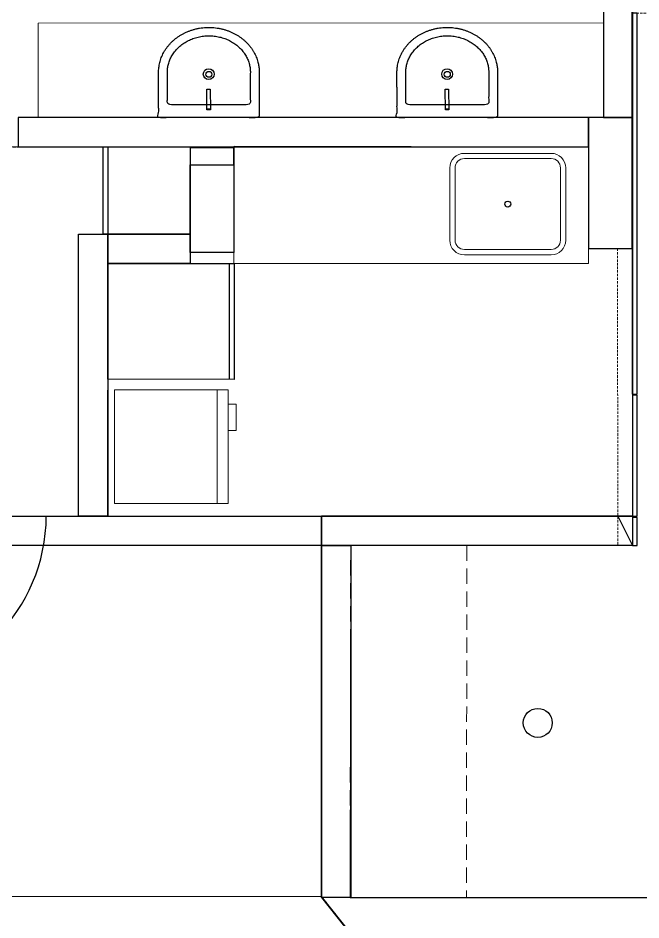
# Model space of a CAD drawing. Header units: inches. Extents: x -950 to 862, y -108 to 714.
# Drawn here: x 344.5 to 473.5, y 392.7 to 579.4 of the extents above; entities that cross this region are included whole.
import ezdxf

# ---------------------------------------------------------------- set-up
doc = ezdxf.new("R2010")
doc.units = ezdxf.units.IN
doc.linetypes.add('DASHED', pattern=[0.75, 0.5, -0.25])
doc.linetypes.add('HIDDEN2', pattern=[4.7625, 3.175, -1.5875])
for name, color, linetype, lineweight in [('ANTI STATIC FLOORING', 255, 'Continuous', 15), ('BLOCK WALL PARTITION', 251, 'Continuous', 30), ('CEILING-GYPSUM', 83, 'DASHED', 15), ('CUSTOM CARPENTERY', 253, 'HIDDEN2', 18), ('DECORATIVES', 252, 'Continuous', 18), ('LIGHT', 40, 'Continuous', 30), ('OVERHEAD STORAGE', 252, 'Continuous', 18), ('RESTROOM', 251, 'Continuous', 25), ('SOLID FLUSH DOOR', 32, 'Continuous', 25), ('STORAGE', 251, 'Continuous', 25), ('VITRIFIED TILE FLOORING', 253, 'Continuous', 15), ('WALLPAPER_DININGROOM', 6, 'Continuous', 25), ('Workstation', 251, 'Continuous', 25)]:
    doc.layers.add(name, color=color, linetype=linetype, lineweight=lineweight)
for name, color, linetype in [('Disturbance_Pillar', 251, 'Continuous'), ('PLANNER', 7, 'Continuous'), ('WALL PANEL-DINNING ROOM', 3, 'Continuous')]:
    doc.layers.add(name, color=color, linetype=linetype)

# ---------------------------------------------------------------- blocks, each defined once
blk = doc.blocks.new('Door_Flush')
at = {"layer": 'SOLID FLUSH DOOR'}
blk.add_lwpolyline([(35.16, 1.03), (0, 1.03), (0, 0), (35.16, 0)], close=True, dxfattribs=at)
blk.add_arc((-0.31, 0.18), 35.48, 1.3835, 89.4973, dxfattribs=at)
blk = doc.blocks.new('REWSAQ')
at = {"layer": 'STORAGE'}
blk.add_lwpolyline([(5337.4, 407.27), (5337.4, 383.28), (5311.22, 383.3), (5311.22, 407.29)], close=True, dxfattribs=at)
blk.add_lwpolyline([(5336.33, 407.27), (5336.34, 383.29)], dxfattribs=at)
blk = doc.blocks.new('Fridge')
at = {"layer": 'DECORATIVES'}
for points in [[(-16.37, -15.3), (14.23, -15.3), (14.23, 15.3), (-16.37, 15.3)], [(14.23, 15.3), (11.25, 15.3), (11.25, -15.3), (14.23, -15.3)], [(14.23, 11.47), (16.37, 11.47), (16.37, 4.35), (14.23, 4.35)]]:
    blk.add_lwpolyline(points, close=True, dxfattribs=at)
blk = doc.blocks.new('SINK')
at = {"layer": 'DECORATIVES'}
for points in [[(-2857.41, 82.16), (-2839.41, 82.16, -0.414214), (-2836.41, 79.16), (-2836.41, 64.16, -0.414214), (-2839.41, 61.16), (-2857.41, 61.16, -0.414214), (-2860.41, 64.16), (-2860.41, 79.16, -0.414214)], [(-2857.41, 81.07), (-2839.41, 81.07, -0.414214), (-2837.51, 79.16), (-2837.51, 64.16, -0.414214), (-2839.41, 62.26), (-2857.41, 62.26, -0.414214), (-2859.32, 64.16), (-2859.32, 79.16, -0.414214)]]:
    blk.add_lwpolyline(points, format="xyb", close=True, dxfattribs=at)
at = {"layer": 'Workstation'}
blk.add_circle((-2848.41, 71.66), 0.609, dxfattribs=at)
blk = doc.blocks.new('WashBasin_Round')
at = {"layer": 'RESTROOM'}
blk.add_lwpolyline([(-4.3, 0.54), (-4.29, -0.34), (-9.58, -0.4), (-9.59, 0.49)], close=True, dxfattribs=at)
for centre, radius in [((-0.48, 0.04, 0), 1.39), ((-0.52, 0, 0), 0.76)]:
    blk.add_circle(centre, radius, dxfattribs=at)
blk.add_ellipse((0, 0, 0), major_axis=(0, -10.62), ratio=0.879792, start_param=4.666313, end_param=4.749368, dxfattribs=at)
for points, weights, knots in [([(-0.07, 12.88, 0), (-5.83, 12.87, 0), (-11.6, 12.86, 0), (-11.6, -0.01, 0), (-11.6, -12.87, 0), (-6.04, -12.87, 0), (-0.48, -12.87, 0), (6.27, -13.19, 0), (9.79, -6.73, 0), (13.31, -0.27, 0), (10, 6.33, 0), (6.68, 12.93, 0), (-0.07, 12.88, 0)], [1, 1, 1, 1, 1, 1, 1, 0.862013403775, 1, 0.862013403775, 1, 0.862013403775, 1], [0, 0, 0, 1, 1, 2, 2, 3, 3, 4.063136, 4.063136, 5.126271, 5.126271, 6.189407, 6.189407, 6.189407]), ([(-0.02, 10.62, 0), (-4.17, 10.61, 0), (-8.32, 10.6, 0), (-8.32, 0, 0), (-8.32, -10.6, 0), (-4.4, -10.6, 0), (-0.48, -10.6, 0), (5.02, -10.92, 0), (7.93, -5.61, 0), (10.84, -0.3, 0), (8.16, 5.16, 0), (5.48, 10.63, 0), (-0.02, 10.62, 0)], [1, 1, 1, 1, 1, 1, 1, 0.861543032028, 1, 0.861543032028, 1, 0.861543032028, 1], [0, 0, 0, 1, 1, 2, 2, 3, 3, 4.06499, 4.06499, 5.12998, 5.12998, 6.194971, 6.194971, 6.194971])]:
    blk.add_rational_spline(points, weights, degree=2, knots=knots, dxfattribs=at)
blk = doc.blocks.new('CIRCLE PANEL LIGHT')
at = {"layer": 'LIGHT'}
blk.add_circle((5466.83, 318.79), 3, dxfattribs=at)
blk = doc.blocks.new('ServiceCounter')
at = {"layer": 'CUSTOM CARPENTERY'}
blk.add_lwpolyline([(5385.61, 348.9), (5385.49, 276.04), (5361.41, 276.04), (5361.53, 348.9)], close=True, dxfattribs=at)
blk = doc.blocks.new('Conference')
at = {"layer": 'PLANNER'}
blk.add_lwpolyline([(471.69, 695.27), (471.73, 476.26), (407.34, 476.24), (407.34, 397.33), (474.36, 312.87), (611.96, 312.87), (611.96, 131.48), (831.11, 354.97), (471.69, 695.27)], dxfattribs=at)

msp = doc.modelspace()

# ---------------------------------------------------------------- linework, layer by layer
at = {"layer": 'ANTI STATIC FLOORING'}
msp.add_lwpolyline([(344.48, 552.71), (344.48, 558.75), (465.73, 558.75), (465.73, 622.18), (439.4, 622.06), (439.4, 626.18), (465.73, 626.18), (465.73, 664.38), (462.64, 664.38), (462.63, 673.23), (415.17, 673.22), (415.17, 622.17), (386.88, 622.05), (386.88, 626.17), (411.17, 626.17), (411.16, 673.22), (362.71, 673.21), (362.72, 622.16), (332.39, 622.03), (332.39, 626.15), (358.72, 626.16), (358.72, 673.2), (308.22, 673.19), (308.22, 552.71)], close=True, dxfattribs=at)
msp.add_lwpolyline([(-465.12, 505.21), (183.76, 505.21), (183.76, 530.77), (308.25, 530.77), (308.25, 552.7), (362.04, 552.63), (362.09, 534.6), (357.01, 534.6), (357.01, 476.23), (407.34, 476.29), (407.34, 397.51), (474.63, 312.87), (474.22, 255.47), (444.99, 209.22), (445, 3.41), (320.16, 3.41), (320.12, 205.31), (166.2, 205.3), (164.66, 34.53), (-594.19, 34.41)], dxfattribs=at)
at = {"layer": 'BLOCK WALL PARTITION'}
for points in [[(465.73, 664.38), (465.73, 626.18), (439.4, 626.18), (439.4, 622.17), (465.73, 622.18), (465.73, 558.77), (471.71, 558.77), (471.71, 664.38)], [(344.48, 552.71), (462.66, 552.71), (462.66, 558.77), (344.48, 558.77)], [(380.15, 548.99), (389.21, 548.99), (389.21, 552.51), (380.15, 552.51)], [(357.01, 534.6), (363.06, 534.6), (363.06, 476.25), (357.01, 476.25)], [(363.06, 534.6), (380.16, 534.6), (380.16, 528.57), (363.06, 528.57)], [(311.09, 476.26), (471.73, 476.26), (471.73, 470.2), (311.09, 470.2)], [(407.34, 470.19), (413.4, 470.19), (413.4, 397.33), (407.34, 397.33)]]:
    msp.add_lwpolyline(points, close=True, dxfattribs=at)
at = {"layer": 'CEILING-GYPSUM'}
msp.add_lwpolyline([(510.24, 315.9), (613.18, 315.92), (614.06, 315.09), (700.13, 233.65), (816.22, 356.56), (471.87, 682.52), (471.87, 581.83), (506.06, 581.84), (506.06, 580.37), (471.72, 580.37), (471.71, 531.67), (468.65, 531.67), (468.71, 470.2), (413.42, 470.21), (413.41, 397.32), (510.23, 397.34), (510.24, 315.9)], close=True, dxfattribs=at)
msp.add_lwpolyline([(-465.12, 505.21), (183.76, 505.21), (183.76, 530.77), (308.25, 530.77), (308.25, 552.7), (362.04, 552.63), (362.09, 534.6), (357.01, 534.6), (357.01, 476.23), (407.34, 476.29), (407.34, 397.51), (474.63, 312.87), (474.22, 255.47), (444.99, 209.22), (445, 3.41), (320.16, 3.41), (320.12, 205.31), (166.2, 205.3), (164.66, 34.53), (-594.19, 34.41)], dxfattribs=at)
at = {"layer": 'Disturbance_Pillar'}
for points in [[(471.71, 558.77), (462.66, 558.77), (462.66, 531.67), (471.71, 531.67)], [(380.15, 548.99), (389.21, 548.99), (389.21, 530.81), (380.15, 530.81)]]:
    msp.add_lwpolyline(points, close=True, dxfattribs=at)
at = {"layer": 'OVERHEAD STORAGE'}
for points in [[(348.62, 578.34), (465.74, 578.36), (465.73, 558.75), (348.62, 558.86)], [(462.66, 528.58), (389.21, 528.56), (389.22, 552.85), (462.66, 552.73)]]:
    msp.add_lwpolyline(points, close=True, dxfattribs=at)
at = {"layer": 'STORAGE'}
msp.add_lwpolyline([(362.09, 534.6), (362.09, 552.71), (380.15, 552.71), (380.15, 534.6)], close=True, dxfattribs=at)
msp.add_lwpolyline([(363.15, 534.6), (363.15, 552.71)], dxfattribs=at)
at = {"layer": 'VITRIFIED TILE FLOORING'}
for points in [[(510.23, 397.34), (510.24, 315.9), (613.18, 315.92), (614.06, 315.09), (700.13, 233.65), (816.22, 356.56), (471.74, 682.62), (471.71, 531.67), (462.66, 531.66), (462.66, 528.58), (363.05, 528.56), (363.03, 476.23), (471.73, 476.26), (471.73, 470.2), (413.4, 470.19), (413.41, 397.33)], [(311.28, 397.51), (407.34, 397.51), (407.34, 470.19), (311.28, 470.19)]]:
    msp.add_lwpolyline(points, close=True, dxfattribs=at)
at = {"layer": 'WALL PANEL-DINNING ROOM'}
for points in [[(471.71, 501.48), (472.69, 501.48), (472.7, 580.37), (471.72, 580.37)], [(472.73, 501.32), (471.73, 501.32), (471.73, 476.26), (472.73, 476.26)], [(471.72, 470.2), (472.7, 470.2), (472.71, 476.02), (471.73, 476.02)]]:
    msp.add_lwpolyline(points, close=True, dxfattribs=at)
at = {"layer": 'WALLPAPER_DININGROOM'}
msp.add_lwpolyline([(471.73, 470.2), (413.38, 470.2), (413.26, 397.33), (510.23, 397.33), (510.23, 315.92), (613.18, 315.92), (611.98, 312.9), (474.63, 312.53), (407.34, 397.51), (407.34, 476.29), (468.71, 476.25), (471.73, 470.2)], dxfattribs=at)

# ---------------------------------------------------------------- block references
at = {"layer": 'CUSTOM CARPENTERY'}
msp.add_blockref('ServiceCounter', (-4948.15, 121.29), dxfattribs=at)
at = {"layer": 'DECORATIVES'}
msp.add_blockref('SINK', (3294.33, 469.2), dxfattribs=at)
at = {"layer": 'DECORATIVES', "xscale": 0.7690360878299279, "yscale": 0.7690360878299279, "zscale": 0.7690360878299279}
msp.add_blockref('Fridge', (377.04, 490.63), dxfattribs=at)
at = {"layer": 'LIGHT'}
msp.add_blockref('CIRCLE PANEL LIGHT', (-5014.7, 114.68), dxfattribs=at)
at = {"layer": 'PLANNER'}
msp.add_blockref('Conference', (0, 0), dxfattribs=at)
at = {"layer": 'RESTROOM', "xscale": 0.8091743319467356, "yscale": 0.8091743319467356, "zscale": 0.8091743319467356, "rotation": 90}
for p in [(384.01, 568.14, 0), (433.39, 568.14, 0)]:
    msp.add_blockref('WashBasin_Round', p, dxfattribs=at)
at = {"layer": 'SOLID FLUSH DOOR', "xscale": 1.015950230245444, "yscale": 1.015950230245444, "zscale": 1.015950230245444, "rotation": 270.000850107783}
msp.add_blockref('Door_Flush', (314.11, 476.26), dxfattribs=at)
at = {"layer": 'STORAGE'}
msp.add_blockref('REWSAQ', (-4948.15, 121.29), dxfattribs=at)

doc.saveas('drawing.dxf')
